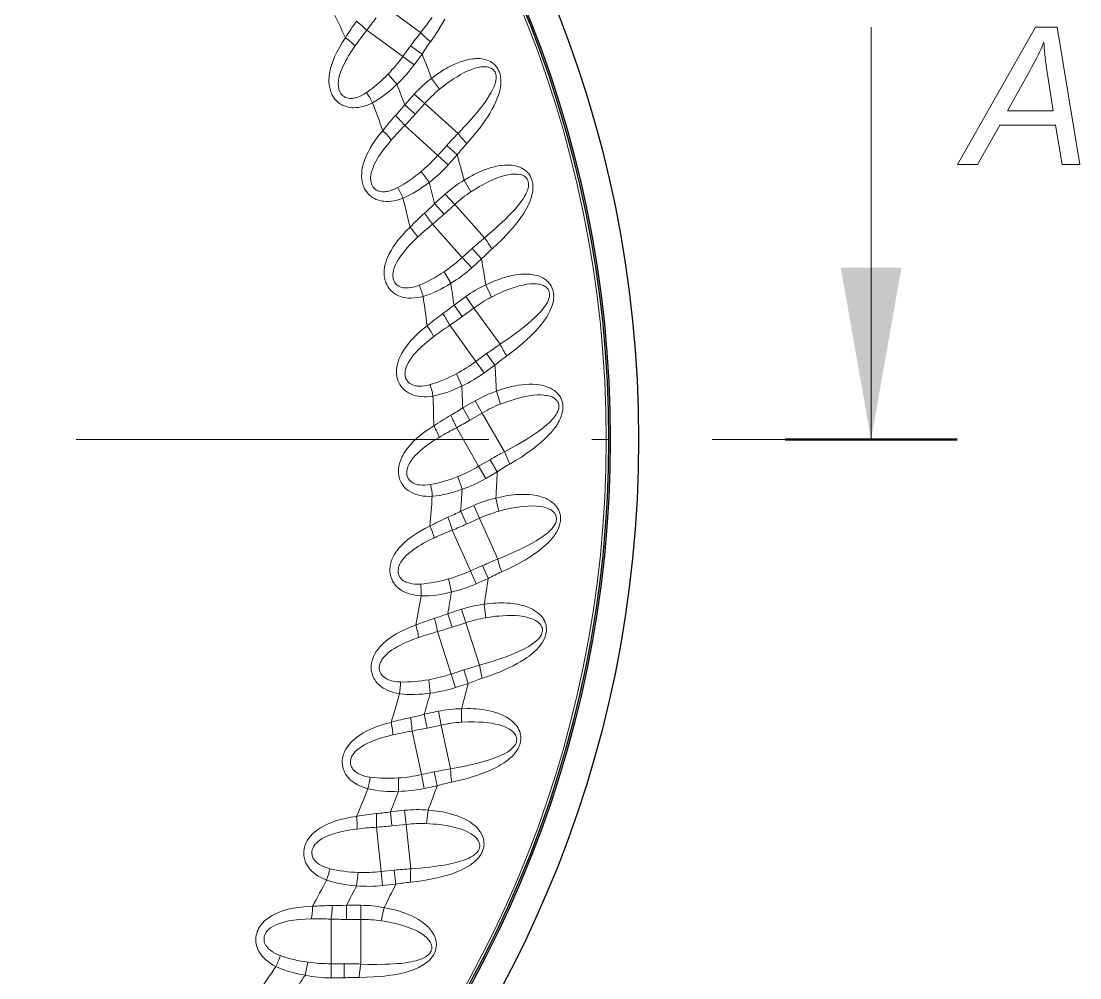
# Model space of a CAD drawing. Extents: x 0 to 297, y 0 to 535.
# Drawn here: x 174.02 to 204.81, y 485.38 to 513.21 of the extents above; entities that cross this region are included whole.
import ezdxf

# ---------------------------------------------------------------- set-up
doc = ezdxf.new("R2010")
doc.units = 0
doc.linetypes.add('DASHDOT', pattern=[18.5, 12, -3, 0.5, -3])

msp = doc.modelspace()

# ---------------------------------------------------------------- linework, layer by layer
at = {"color": 7, "lineweight": 13, "ltscale": 0.032488}
msp.add_line((185.636, 512.876), (184.585, 513.64), dxfattribs=at)
at = {"color": 7, "lineweight": 13, "ltscale": 0.3}
msp.add_line((198.737, 501.034), (198.737, 513.034), dxfattribs=at)
at = {"color": 7, "lineweight": 13, "ltscale": 0.032425}
for p, q in [((185.119, 512.181), (184.07, 512.944)), ((186.137, 509.304), (185.173, 510.172)), ((186.848, 506.336), (185.98, 507.3)), ((187.245, 503.31), (186.483, 504.36)), ((187.324, 500.259), (186.675, 501.383)), ((187.083, 497.217), (186.556, 498.402)), ((186.526, 494.216), (186.125, 495.45)), ((185.658, 491.29), (185.388, 492.559)), ((183.032, 485.79), (183.032, 487.087))]:
    msp.add_line(p, q, dxfattribs=at)
at = {"color": 7, "lineweight": 13, "ltscale": 0.009608}
for p, q in [((185.345, 512.492), (185.119, 512.181)), ((186.699, 509.315), (186.441, 509.03)), ((187.134, 506.593), (186.848, 506.336)), ((187.797, 503.204), (187.486, 502.979)), ((187.657, 500.451), (187.324, 500.259)), ((187.862, 500.096), (187.529, 499.904)), ((186.119, 490.969), (185.743, 490.889)), ((184.914, 488.104), (184.532, 488.064))]:
    msp.add_line(p, q, dxfattribs=at)
at = {"color": 7, "lineweight": 13, "ltscale": 0.01025}
for p, q in [((185.677, 512.251), (185.345, 512.492)), ((185.451, 511.94), (185.119, 512.181)), ((186.354, 508.179), (186.629, 507.874)), ((187.408, 506.289), (187.134, 506.593)), ((186.947, 505.194), (187.188, 504.863)), ((187.183, 499.122), (187.35, 498.747)), ((186.801, 498.952), (186.968, 498.577)), ((187.601, 496.999), (187.434, 497.373)), ((186.653, 493.826), (186.526, 494.216)), ((187.018, 493.945), (186.891, 494.335)), ((185.743, 490.889), (185.658, 491.29)), ((185.172, 490.252), (185.215, 489.844)), ((184.914, 488.104), (184.871, 488.511))]:
    msp.add_line(p, q, dxfattribs=at)
at = {"color": 7, "lineweight": 13, "ltscale": 0.009607}
for p, q in [((185.677, 512.251), (185.451, 511.94)), ((186.394, 509.59), (186.137, 509.304)), ((187.408, 506.289), (187.122, 506.032)), ((187.556, 503.536), (187.245, 503.31)), ((187.434, 497.373), (187.083, 497.217)), ((187.601, 496.999), (187.25, 496.842)), ((186.891, 494.335), (186.526, 494.216)), ((187.018, 493.945), (186.653, 493.826)), ((186.034, 491.37), (185.658, 491.29)), ((184.871, 488.511), (184.489, 488.471)), ((183.416, 485.79), (183.032, 485.79)), ((183.416, 485.38), (183.032, 485.38))]:
    msp.add_line(p, q, dxfattribs=at)
at = {"color": 7, "lineweight": 13, "ltscale": 0.009748}
for p, q in [((184.949, 511.374), (184.688, 511.663)), ((186.514, 505.582), (186.318, 505.919)), ((186.834, 502.595), (186.675, 502.951)), ((186.532, 496.603), (186.45, 496.984)), ((185.914, 493.663), (185.872, 494.051)), ((183.775, 488.057), (183.815, 488.445)), ((182.278, 485.453), (182.359, 485.834))]:
    msp.add_line(p, q, dxfattribs=at)
at = {"color": 7, "lineweight": 13, "ltscale": 0.009813}
for p, q in [((185.955, 511.542), (186.186, 511.225)), ((186.902, 508.581), (187.098, 508.241)), ((187.828, 499.336), (187.909, 498.952))]:
    msp.add_line(p, q, dxfattribs=at)
at = {"color": 7, "lineweight": 13, "ltscale": 0.010461}
for p, q in [((185.173, 510.774), (185.453, 511.085)), ((185.478, 510.5), (185.758, 510.811)), ((186.849, 504.617), (187.188, 504.863)), ((186.862, 501.955), (187.224, 502.164)), ((187.067, 501.6), (187.429, 501.809)), ((186.968, 498.577), (187.35, 498.747)), ((186.426, 495.971), (186.824, 496.1)), ((186.553, 495.581), (186.951, 495.71)), ((184.799, 489.801), (185.215, 489.844)), ((183.479, 487.489), (183.898, 487.489)), ((183.479, 487.079), (183.898, 487.079))]:
    msp.add_line(p, q, dxfattribs=at)
at = {"color": 7, "lineweight": 13, "ltscale": 0.010249}
for p, q in [((185.453, 511.085), (185.758, 510.811)), ((185.173, 510.774), (185.478, 510.5)), ((186.699, 509.315), (186.394, 509.59)), ((186.441, 509.03), (186.137, 509.304)), ((186.043, 507.899), (186.318, 507.594)), ((187.122, 506.032), (186.848, 506.336)), ((186.608, 504.948), (186.849, 504.617)), ((187.797, 503.204), (187.556, 503.536)), ((187.486, 502.979), (187.245, 503.31)), ((186.862, 501.955), (187.067, 501.6)), ((187.224, 502.164), (187.429, 501.809)), ((187.862, 500.096), (187.657, 500.451)), ((187.529, 499.904), (187.324, 500.259)), ((187.25, 496.842), (187.083, 497.217)), ((186.824, 496.1), (186.951, 495.71)), ((186.426, 495.971), (186.553, 495.581)), ((185.742, 493.046), (185.828, 492.645)), ((186.152, 493.133), (186.237, 492.732)), ((186.119, 490.969), (186.034, 491.37)), ((184.756, 490.208), (184.799, 489.801)), ((184.532, 488.064), (184.489, 488.471)), ((183.479, 487.489), (183.479, 487.079)), ((183.898, 487.489), (183.898, 487.079)), ((183.032, 485.38), (183.032, 485.79)), ((183.416, 485.38), (183.416, 485.79))]:
    msp.add_line(p, q, dxfattribs=at)
at = {"color": 7, "lineweight": 13, "ltscale": 0.032487}
for p, q in [((186.724, 509.941), (185.758, 510.811)), ((187.498, 506.908), (186.629, 507.874)), ((188.079, 500.684), (187.429, 501.809)), ((187.353, 494.475), (186.951, 495.71)), ((186.507, 491.461), (186.237, 492.732)), ((185.351, 488.552), (185.215, 489.844)), ((183.898, 485.78), (183.898, 487.079))]:
    msp.add_line(p, q, dxfattribs=at)
at = {"color": 7, "lineweight": 13, "ltscale": 0.009747}
for p, q in [((185.883, 508.519), (185.653, 508.834)), ((186.84, 499.591), (186.719, 499.961)), ((184.991, 490.804), (184.99, 491.194))]:
    msp.add_line(p, q, dxfattribs=at)
at = {"color": 7, "lineweight": 13, "ltscale": 0.010462}
for p, q in [((186.043, 507.899), (186.354, 508.179)), ((186.318, 507.594), (186.629, 507.874)), ((186.608, 504.948), (186.947, 505.194)), ((186.801, 498.952), (187.183, 499.122)), ((185.742, 493.046), (186.152, 493.133)), ((185.828, 492.645), (186.237, 492.732)), ((184.756, 490.208), (185.172, 490.252))]:
    msp.add_line(p, q, dxfattribs=at)
at = {"color": 7, "lineweight": 13, "ltscale": 0.009814}
for p, q in [((187.533, 505.537), (187.693, 505.179)), ((187.843, 502.444), (187.964, 502.071)), ((187.488, 496.245), (187.529, 495.855)), ((186.827, 493.208), (186.827, 492.815)), ((185.852, 490.256), (185.811, 489.866)), ((184.574, 487.422), (184.492, 487.038))]:
    msp.add_line(p, q, dxfattribs=at)
at = {"color": 7, "lineweight": 13, "ltscale": 0.032486}
for p, q in [((187.952, 503.811), (187.188, 504.863)), ((187.878, 497.56), (187.35, 498.747))]:
    msp.add_line(p, q, dxfattribs=at)
at = {"color": 7, "linetype": 'DASHDOT', "lineweight": 13}
msp.add_line((120.117, 501.034), (196.237, 501.034), dxfattribs=at)
at = {"color": 7, "lineweight": 50, "ltscale": 0.125}
msp.add_line((201.237, 501.034), (196.237, 501.034), dxfattribs=at)
at = {"color": 7, "lineweight": 13, "ltscale": 0.032426}
msp.add_line((184.489, 488.471), (184.353, 489.761), dxfattribs=at)
at = {"color": 7, "lineweight": 13, "ltscale": 0.002076}
msp.add_line((182.987, 487.48), (183.071, 487.48), dxfattribs=at)
at = {"color": 7, "lineweight": 13, "ltscale": 0.002061}
msp.add_line((182.949, 487.09), (183.032, 487.087), dxfattribs=at)
at = {"color": 7, "lineweight": 13}
for points in [[(185.636, 512.876), (185.804, 513.092), (185.888, 513.205), (185.969, 513.317)], [(185.921, 512.61), (186.035, 512.77), (186.144, 512.933), (186.247, 513.098), (186.344, 513.266)], [(184.241, 510.835), (184.162, 510.797), (184.079, 510.763), (183.994, 510.734), (183.911, 510.713), (183.833, 510.699), (183.761, 510.691), (183.696, 510.689), (183.651, 510.69), (183.609, 510.694), (183.536, 510.705), (183.471, 510.721), (183.415, 510.741), (183.376, 510.758), (183.34, 510.775), (183.307, 510.795), (183.277, 510.815), (183.221, 510.858), (183.173, 510.905), (183.136, 510.948), (183.103, 510.993), (183.075, 511.04), (183.056, 511.075), (183.04, 511.111), (183.025, 511.149), (183.012, 511.188), (182.991, 511.266), (182.978, 511.347), (182.971, 511.431), (182.97, 511.517), (182.973, 511.568), (182.978, 511.62), (182.993, 511.726), (183.017, 511.836), (183.05, 511.949), (183.091, 512.065), (183.141, 512.184), (183.199, 512.307), (183.272, 512.443), (183.355, 512.582), (183.449, 512.725)], [(184.06, 511.127), (183.989, 511.082), (183.914, 511.042), (183.839, 511.009), (183.771, 510.986), (183.734, 510.977), (183.701, 510.97), (183.664, 510.964), (183.63, 510.962), (183.577, 510.962), (183.531, 510.968), (183.492, 510.977), (183.457, 510.989), (183.434, 511), (183.413, 511.011), (183.375, 511.038), (183.356, 511.055), (183.339, 511.073), (183.31, 511.111), (183.287, 511.152), (183.269, 511.196), (183.26, 511.225), (183.253, 511.256), (183.247, 511.289), (183.244, 511.324), (183.242, 511.394), (183.248, 511.469), (183.261, 511.549), (183.281, 511.632), (183.309, 511.72), (183.344, 511.813), (183.387, 511.911), (183.42, 511.978), (183.456, 512.048), (183.496, 512.121), (183.54, 512.196), (183.627, 512.335), (183.726, 512.482)], [(186.979, 509.646), (187.109, 509.794), (187.235, 509.945), (187.354, 510.098), (187.468, 510.254), (187.523, 510.334), (187.577, 510.415), (187.645, 510.524), (187.71, 510.636), (187.771, 510.751), (187.805, 510.819), (187.836, 510.889), (187.874, 510.983), (187.908, 511.079), (187.936, 511.179), (187.948, 511.23), (187.957, 511.283), (187.967, 511.354), (187.972, 511.426), (187.971, 511.5), (187.964, 511.576), (187.958, 511.615), (187.949, 511.654), (187.939, 511.69), (187.927, 511.726), (187.905, 511.776), (187.879, 511.824), (187.849, 511.869), (187.816, 511.91), (187.791, 511.936), (187.766, 511.959), (187.739, 511.981), (187.711, 512.001), (187.665, 512.03), (187.617, 512.053), (187.567, 512.073), (187.53, 512.085), (187.492, 512.095), (187.426, 512.108), (187.359, 512.116), (187.292, 512.118), (187.244, 512.118), (187.196, 512.115), (187.143, 512.11), (187.091, 512.103), (186.99, 512.083), (186.891, 512.057), (186.793, 512.025), (186.696, 511.989), (186.601, 511.947), (186.507, 511.901), (186.441, 511.867), (186.375, 511.83), (186.305, 511.788), (186.235, 511.744), (186.163, 511.696), (186.093, 511.646), (185.955, 511.542)], [(186.724, 509.941), (186.913, 510.138), (187.008, 510.241), (187.1, 510.345), (187.185, 510.442), (187.267, 510.54), (187.377, 510.676), (187.482, 510.814), (187.532, 510.884), (187.58, 510.955), (187.653, 511.069), (187.686, 511.127), (187.718, 511.186), (187.747, 511.245), (187.773, 511.305), (187.791, 511.351), (187.806, 511.397), (187.817, 511.437), (187.825, 511.477), (187.833, 511.535), (187.835, 511.593), (187.832, 511.622), (187.828, 511.65), (187.817, 511.691), (187.8, 511.729), (187.778, 511.764), (187.751, 511.794), (187.721, 511.818), (187.688, 511.838), (187.653, 511.854), (187.628, 511.862), (187.602, 511.869), (187.57, 511.875), (187.537, 511.879), (187.476, 511.881), (187.435, 511.879), (187.393, 511.875), (187.347, 511.868), (187.301, 511.858), (187.211, 511.835), (187.122, 511.805), (187.014, 511.761), (186.907, 511.711), (186.8, 511.654), (186.695, 511.592), (186.591, 511.526), (186.488, 511.456), (186.412, 511.401), (186.336, 511.344), (186.186, 511.225)], [(185.122, 508.057), (185.04, 508.027), (184.954, 508.002), (184.867, 507.983), (184.782, 507.97), (184.702, 507.964), (184.63, 507.964), (184.565, 507.969), (184.521, 507.975), (184.48, 507.983), (184.408, 508.001), (184.345, 508.024), (184.291, 508.05), (184.254, 508.07), (184.221, 508.092), (184.19, 508.114), (184.162, 508.138), (184.111, 508.186), (184.067, 508.238), (184.035, 508.285), (184.008, 508.333), (183.984, 508.382), (183.97, 508.419), (183.957, 508.457), (183.946, 508.496), (183.937, 508.536), (183.925, 508.616), (183.92, 508.698), (183.922, 508.782), (183.93, 508.868), (183.938, 508.919), (183.948, 508.97), (183.975, 509.074), (184.01, 509.18), (184.055, 509.289), (184.108, 509.4), (184.17, 509.514), (184.24, 509.63), (184.327, 509.757), (184.424, 509.887), (184.533, 510.019)], [(184.973, 508.366), (184.898, 508.329), (184.819, 508.297), (184.741, 508.272), (184.671, 508.256), (184.634, 508.251), (184.6, 508.247), (184.562, 508.246), (184.529, 508.247), (184.476, 508.253), (184.431, 508.263), (184.392, 508.276), (184.359, 508.292), (184.337, 508.305), (184.317, 508.319), (184.283, 508.349), (184.266, 508.368), (184.251, 508.387), (184.226, 508.428), (184.207, 508.472), (184.194, 508.517), (184.188, 508.548), (184.184, 508.579), (184.182, 508.613), (184.182, 508.647), (184.188, 508.717), (184.201, 508.791), (184.223, 508.869), (184.252, 508.95), (184.288, 509.035), (184.333, 509.123), (184.386, 509.216), (184.425, 509.28), (184.469, 509.345), (184.516, 509.414), (184.568, 509.484), (184.669, 509.613), (184.783, 509.749)], [(187.721, 506.589), (187.867, 506.722), (188.007, 506.859), (188.142, 506.999), (188.272, 507.142), (188.335, 507.216), (188.396, 507.29), (188.476, 507.392), (188.552, 507.497), (188.625, 507.605), (188.665, 507.669), (188.703, 507.734), (188.751, 507.824), (188.795, 507.917), (188.833, 508.012), (188.85, 508.063), (188.865, 508.114), (188.882, 508.184), (188.895, 508.255), (188.902, 508.328), (188.903, 508.405), (188.901, 508.444), (188.896, 508.484), (188.89, 508.521), (188.881, 508.558), (188.865, 508.61), (188.844, 508.66), (188.819, 508.708), (188.79, 508.753), (188.769, 508.78), (188.746, 508.807), (188.721, 508.831), (188.696, 508.854), (188.653, 508.887), (188.607, 508.916), (188.56, 508.94), (188.524, 508.956), (188.487, 508.97), (188.423, 508.99), (188.358, 509.004), (188.291, 509.014), (188.243, 509.019), (188.195, 509.021), (188.142, 509.021), (188.089, 509.02), (187.988, 509.011), (187.886, 508.995), (187.785, 508.974), (187.685, 508.948), (187.586, 508.916), (187.488, 508.881), (187.418, 508.853), (187.349, 508.823), (187.275, 508.789), (187.201, 508.752), (187.124, 508.712), (187.049, 508.67), (186.902, 508.581)], [(187.498, 506.908), (187.707, 507.085), (187.812, 507.177), (187.915, 507.27), (188.009, 507.358), (188.101, 507.447), (188.225, 507.571), (188.344, 507.698), (188.401, 507.762), (188.456, 507.827), (188.54, 507.933), (188.58, 507.988), (188.617, 508.042), (188.652, 508.098), (188.684, 508.155), (188.707, 508.199), (188.727, 508.243), (188.742, 508.282), (188.755, 508.321), (188.769, 508.378), (188.776, 508.436), (188.777, 508.464), (188.775, 508.492), (188.768, 508.534), (188.756, 508.574), (188.737, 508.611), (188.714, 508.644), (188.687, 508.671), (188.656, 508.694), (188.622, 508.714), (188.598, 508.725), (188.573, 508.734), (188.542, 508.743), (188.51, 508.75), (188.45, 508.759), (188.408, 508.761), (188.366, 508.761), (188.32, 508.759), (188.273, 508.755), (188.181, 508.741), (188.089, 508.72), (187.977, 508.688), (187.865, 508.649), (187.754, 508.604), (187.642, 508.554), (187.532, 508.499), (187.422, 508.439), (187.34, 508.393), (187.259, 508.344), (187.098, 508.241)], [(185.709, 505.202), (185.624, 505.181), (185.536, 505.165), (185.447, 505.155), (185.361, 505.151), (185.281, 505.153), (185.21, 505.161), (185.145, 505.173), (185.102, 505.183), (185.062, 505.195), (184.992, 505.221), (184.933, 505.251), (184.881, 505.282), (184.847, 505.306), (184.816, 505.331), (184.788, 505.356), (184.762, 505.383), (184.716, 505.436), (184.679, 505.493), (184.651, 505.543), (184.629, 505.593), (184.611, 505.645), (184.6, 505.683), (184.592, 505.721), (184.585, 505.762), (184.58, 505.802), (184.576, 505.883), (184.58, 505.965), (184.59, 506.049), (184.608, 506.134), (184.621, 506.183), (184.637, 506.233), (184.674, 506.333), (184.72, 506.435), (184.776, 506.539), (184.84, 506.644), (184.914, 506.75), (184.996, 506.858), (185.095, 506.976), (185.206, 507.095), (185.328, 507.215)], [(185.593, 505.525), (185.514, 505.496), (185.432, 505.472), (185.352, 505.456), (185.281, 505.447), (185.243, 505.446), (185.209, 505.446), (185.171, 505.448), (185.138, 505.453), (185.086, 505.464), (185.042, 505.479), (185.006, 505.496), (184.974, 505.515), (184.954, 505.531), (184.936, 505.547), (184.904, 505.58), (184.89, 505.601), (184.877, 505.622), (184.856, 505.665), (184.842, 505.71), (184.834, 505.757), (184.831, 505.788), (184.83, 505.819), (184.832, 505.853), (184.835, 505.887), (184.848, 505.956), (184.87, 506.029), (184.899, 506.104), (184.936, 506.181), (184.981, 506.261), (185.035, 506.345), (185.097, 506.432), (185.143, 506.491), (185.193, 506.552), (185.248, 506.615), (185.307, 506.679), (185.421, 506.797), (185.548, 506.92)], [(188.14, 503.47), (188.298, 503.587), (188.452, 503.709), (188.601, 503.834), (188.745, 503.963), (188.816, 504.029), (188.885, 504.097), (188.974, 504.19), (189.061, 504.286), (189.145, 504.386), (189.192, 504.446), (189.237, 504.507), (189.294, 504.591), (189.347, 504.679), (189.395, 504.77), (189.417, 504.818), (189.437, 504.867), (189.462, 504.935), (189.481, 505.005), (189.496, 505.076), (189.505, 505.152), (189.507, 505.192), (189.507, 505.232), (189.504, 505.27), (189.499, 505.307), (189.489, 505.361), (189.474, 505.413), (189.454, 505.463), (189.429, 505.51), (189.411, 505.54), (189.391, 505.569), (189.369, 505.596), (189.346, 505.621), (189.307, 505.658), (189.265, 505.692), (189.22, 505.721), (189.186, 505.741), (189.151, 505.759), (189.089, 505.785), (189.025, 505.806), (188.96, 505.823), (188.913, 505.832), (188.866, 505.84), (188.813, 505.846), (188.76, 505.849), (188.658, 505.851), (188.555, 505.846), (188.453, 505.836), (188.35, 505.82), (188.248, 505.799), (188.147, 505.774), (188.075, 505.753), (188.004, 505.731), (187.926, 505.705), (187.848, 505.676), (187.768, 505.644), (187.689, 505.61), (187.533, 505.537)], [(187.952, 503.811), (188.178, 503.965), (188.292, 504.046), (188.404, 504.128), (188.507, 504.205), (188.608, 504.284), (188.744, 504.395), (188.875, 504.508), (188.938, 504.566), (189, 504.625), (189.095, 504.722), (189.14, 504.771), (189.183, 504.822), (189.224, 504.874), (189.262, 504.927), (189.288, 504.968), (189.313, 505.011), (189.332, 505.047), (189.349, 505.084), (189.369, 505.14), (189.382, 505.197), (189.386, 505.225), (189.387, 505.253), (189.385, 505.296), (189.376, 505.337), (189.362, 505.375), (189.342, 505.41), (189.318, 505.44), (189.29, 505.466), (189.258, 505.489), (189.235, 505.503), (189.211, 505.515), (189.181, 505.527), (189.15, 505.538), (189.091, 505.552), (189.051, 505.559), (189.009, 505.563), (188.962, 505.566), (188.915, 505.567), (188.823, 505.562), (188.729, 505.552), (188.614, 505.531), (188.499, 505.504), (188.383, 505.471), (188.267, 505.432), (188.151, 505.389), (188.036, 505.342), (187.95, 505.304), (187.864, 505.264), (187.693, 505.179)], [(185.993, 502.301), (185.907, 502.289), (185.818, 502.282), (185.728, 502.282), (185.642, 502.287), (185.564, 502.298), (185.493, 502.313), (185.43, 502.331), (185.388, 502.346), (185.35, 502.362), (185.283, 502.396), (185.227, 502.431), (185.179, 502.467), (185.147, 502.495), (185.119, 502.523), (185.094, 502.551), (185.071, 502.58), (185.031, 502.638), (184.999, 502.698), (184.978, 502.751), (184.961, 502.803), (184.948, 502.856), (184.941, 502.895), (184.937, 502.935), (184.934, 502.975), (184.934, 503.016), (184.939, 503.097), (184.951, 503.178), (184.97, 503.26), (184.996, 503.343), (185.014, 503.39), (185.035, 503.438), (185.083, 503.534), (185.14, 503.631), (185.205, 503.728), (185.28, 503.826), (185.365, 503.924), (185.458, 504.023), (185.569, 504.129), (185.691, 504.236), (185.825, 504.343)], [(185.912, 502.635), (185.83, 502.614), (185.747, 502.599), (185.666, 502.591), (185.593, 502.59), (185.556, 502.592), (185.522, 502.596), (185.485, 502.603), (185.452, 502.61), (185.402, 502.627), (185.36, 502.647), (185.325, 502.668), (185.296, 502.69), (185.277, 502.707), (185.261, 502.725), (185.233, 502.762), (185.221, 502.784), (185.21, 502.806), (185.194, 502.851), (185.185, 502.897), (185.181, 502.944), (185.182, 502.976), (185.184, 503.007), (185.189, 503.04), (185.196, 503.074), (185.217, 503.141), (185.245, 503.211), (185.283, 503.283), (185.328, 503.356), (185.381, 503.431), (185.443, 503.508), (185.514, 503.588), (185.566, 503.642), (185.622, 503.697), (185.683, 503.754), (185.748, 503.812), (185.874, 503.918), (186.013, 504.026)], [(188.23, 500.325), (188.4, 500.425), (188.566, 500.529), (188.727, 500.638), (188.884, 500.752), (188.961, 500.81), (189.037, 500.871), (189.136, 500.954), (189.232, 501.04), (189.326, 501.131), (189.378, 501.185), (189.429, 501.241), (189.495, 501.319), (189.557, 501.401), (189.614, 501.486), (189.641, 501.532), (189.667, 501.579), (189.698, 501.643), (189.725, 501.711), (189.747, 501.781), (189.764, 501.855), (189.77, 501.894), (189.774, 501.934), (189.775, 501.972), (189.775, 502.01), (189.77, 502.064), (189.76, 502.118), (189.745, 502.169), (189.726, 502.219), (189.711, 502.251), (189.694, 502.281), (189.675, 502.31), (189.654, 502.338), (189.619, 502.379), (189.581, 502.417), (189.54, 502.451), (189.508, 502.474), (189.475, 502.495), (189.416, 502.528), (189.355, 502.555), (189.292, 502.579), (189.246, 502.593), (189.2, 502.605), (189.148, 502.617), (189.096, 502.626), (188.995, 502.639), (188.892, 502.645), (188.789, 502.645), (188.685, 502.64), (188.582, 502.63), (188.478, 502.615), (188.405, 502.602), (188.331, 502.588), (188.251, 502.569), (188.171, 502.549), (188.088, 502.526), (188.006, 502.5), (187.843, 502.444)], [(188.079, 500.684), (188.32, 500.813), (188.442, 500.882), (188.562, 500.951), (188.672, 501.018), (188.781, 501.085), (188.927, 501.181), (189.07, 501.28), (189.139, 501.331), (189.207, 501.383), (189.311, 501.47), (189.361, 501.515), (189.409, 501.56), (189.455, 501.608), (189.498, 501.656), (189.529, 501.695), (189.558, 501.734), (189.581, 501.769), (189.601, 501.804), (189.627, 501.857), (189.646, 501.912), (189.653, 501.94), (189.657, 501.967), (189.659, 502.01), (189.655, 502.052), (189.645, 502.092), (189.628, 502.129), (189.608, 502.161), (189.583, 502.19), (189.554, 502.216), (189.532, 502.232), (189.51, 502.246), (189.481, 502.262), (189.451, 502.275), (189.394, 502.296), (189.354, 502.307), (189.313, 502.316), (189.267, 502.323), (189.22, 502.329), (189.128, 502.334), (189.034, 502.333), (188.918, 502.325), (188.8, 502.31), (188.681, 502.289), (188.562, 502.263), (188.442, 502.232), (188.323, 502.197), (188.233, 502.168), (188.143, 502.138), (187.964, 502.071)], [(185.974, 499.387), (185.887, 499.384), (185.797, 499.386), (185.708, 499.395), (185.623, 499.409), (185.546, 499.428), (185.477, 499.451), (185.416, 499.475), (185.376, 499.495), (185.339, 499.515), (185.277, 499.555), (185.225, 499.596), (185.181, 499.637), (185.152, 499.668), (185.127, 499.698), (185.105, 499.729), (185.085, 499.76), (185.052, 499.822), (185.026, 499.885), (185.01, 499.94), (184.999, 499.994), (184.992, 500.048), (184.989, 500.088), (184.989, 500.127), (184.991, 500.168), (184.994, 500.209), (185.008, 500.288), (185.028, 500.368), (185.056, 500.447), (185.091, 500.527), (185.114, 500.572), (185.139, 500.618), (185.197, 500.708), (185.263, 500.799), (185.339, 500.888), (185.424, 500.978), (185.518, 501.067), (185.621, 501.155), (185.742, 501.249), (185.875, 501.343), (186.019, 501.435)], [(185.927, 499.727), (185.844, 499.715), (185.759, 499.709), (185.678, 499.709), (185.606, 499.716), (185.569, 499.722), (185.535, 499.729), (185.499, 499.739), (185.468, 499.751), (185.419, 499.773), (185.38, 499.796), (185.347, 499.821), (185.321, 499.846), (185.304, 499.865), (185.289, 499.885), (185.266, 499.924), (185.255, 499.947), (185.247, 499.97), (185.236, 500.017), (185.231, 500.064), (185.233, 500.111), (185.237, 500.142), (185.243, 500.173), (185.251, 500.206), (185.262, 500.239), (185.289, 500.303), (185.325, 500.37), (185.369, 500.437), (185.422, 500.505), (185.482, 500.574), (185.552, 500.645), (185.631, 500.717), (185.689, 500.765), (185.75, 500.814), (185.817, 500.864), (185.887, 500.915), (186.023, 501.007), (186.174, 501.1)], [(187.992, 497.187), (188.171, 497.269), (188.347, 497.356), (188.518, 497.447), (188.686, 497.543), (188.769, 497.594), (188.85, 497.646), (188.958, 497.718), (189.063, 497.794), (189.165, 497.874), (189.223, 497.923), (189.28, 497.973), (189.353, 498.044), (189.423, 498.118), (189.489, 498.198), (189.521, 498.24), (189.551, 498.284), (189.589, 498.345), (189.623, 498.409), (189.652, 498.477), (189.677, 498.549), (189.687, 498.587), (189.695, 498.626), (189.7, 498.664), (189.703, 498.701), (189.704, 498.756), (189.7, 498.81), (189.691, 498.863), (189.677, 498.915), (189.665, 498.948), (189.651, 498.98), (189.636, 499.011), (189.618, 499.041), (189.588, 499.085), (189.554, 499.126), (189.516, 499.165), (189.487, 499.191), (189.456, 499.216), (189.401, 499.254), (189.343, 499.288), (189.283, 499.318), (189.239, 499.337), (189.194, 499.354), (189.144, 499.371), (189.093, 499.386), (188.993, 499.409), (188.892, 499.425), (188.789, 499.436), (188.686, 499.442), (188.582, 499.443), (188.478, 499.439), (188.403, 499.434), (188.328, 499.427), (188.247, 499.417), (188.165, 499.405), (188.08, 499.391), (187.996, 499.374), (187.828, 499.336)], [(187.878, 497.56), (188.132, 497.663), (188.26, 497.719), (188.387, 497.776), (188.503, 497.83), (188.619, 497.886), (188.774, 497.966), (188.926, 498.05), (189.001, 498.093), (189.073, 498.138), (189.186, 498.213), (189.24, 498.252), (189.293, 498.293), (189.344, 498.335), (189.392, 498.379), (189.426, 498.414), (189.459, 498.45), (189.485, 498.482), (189.51, 498.515), (189.541, 498.565), (189.565, 498.618), (189.575, 498.645), (189.582, 498.672), (189.589, 498.714), (189.589, 498.756), (189.583, 498.796), (189.571, 498.835), (189.553, 498.869), (189.531, 498.901), (189.505, 498.93), (189.486, 498.948), (189.465, 498.964), (189.438, 498.983), (189.41, 499), (189.355, 499.026), (189.317, 499.041), (189.277, 499.054), (189.232, 499.067), (189.185, 499.077), (189.094, 499.092), (189, 499.101), (188.884, 499.105), (188.765, 499.102), (188.645, 499.094), (188.524, 499.08), (188.402, 499.062), (188.279, 499.04), (188.187, 499.02), (188.094, 498.999), (187.909, 498.952)], [(185.649, 496.49), (185.562, 496.496), (185.473, 496.508), (185.386, 496.526), (185.303, 496.549), (185.228, 496.576), (185.162, 496.606), (185.104, 496.636), (185.066, 496.66), (185.032, 496.684), (184.974, 496.73), (184.926, 496.776), (184.887, 496.822), (184.862, 496.855), (184.84, 496.889), (184.821, 496.922), (184.804, 496.955), (184.778, 497.02), (184.759, 497.085), (184.749, 497.141), (184.743, 497.196), (184.742, 497.25), (184.744, 497.29), (184.747, 497.329), (184.753, 497.37), (184.761, 497.41), (184.783, 497.488), (184.811, 497.565), (184.847, 497.641), (184.89, 497.716), (184.918, 497.759), (184.948, 497.802), (185.015, 497.886), (185.09, 497.969), (185.175, 498.05), (185.269, 498.13), (185.371, 498.209), (185.483, 498.286), (185.614, 498.367), (185.756, 498.446), (185.909, 498.522)], [(185.639, 496.833), (185.555, 496.83), (185.469, 496.833), (185.389, 496.842), (185.318, 496.856), (185.282, 496.866), (185.249, 496.877), (185.214, 496.891), (185.184, 496.905), (185.138, 496.932), (185.101, 496.96), (185.072, 496.988), (185.048, 497.015), (185.033, 497.036), (185.02, 497.057), (185.001, 497.099), (184.993, 497.123), (184.987, 497.147), (184.981, 497.194), (184.982, 497.241), (184.988, 497.288), (184.995, 497.319), (185.004, 497.349), (185.016, 497.38), (185.03, 497.412), (185.064, 497.474), (185.107, 497.536), (185.158, 497.598), (185.217, 497.66), (185.285, 497.723), (185.362, 497.785), (185.448, 497.849), (185.51, 497.891), (185.576, 497.933), (185.647, 497.976), (185.723, 498.019), (185.868, 498.096), (186.027, 498.174)], [(187.426, 494.092), (187.613, 494.154), (187.797, 494.222), (187.977, 494.295), (188.154, 494.374), (188.242, 494.415), (188.328, 494.458), (188.442, 494.519), (188.555, 494.583), (188.665, 494.652), (188.728, 494.695), (188.789, 494.739), (188.87, 494.802), (188.947, 494.868), (189.021, 494.94), (189.057, 494.979), (189.092, 495.02), (189.136, 495.077), (189.176, 495.137), (189.212, 495.2), (189.244, 495.27), (189.258, 495.307), (189.27, 495.345), (189.28, 495.382), (189.287, 495.419), (189.293, 495.473), (189.295, 495.527), (189.291, 495.581), (189.283, 495.634), (189.275, 495.668), (189.264, 495.701), (189.252, 495.734), (189.238, 495.765), (189.212, 495.813), (189.182, 495.857), (189.149, 495.899), (189.123, 495.928), (189.095, 495.956), (189.044, 496), (188.99, 496.04), (188.933, 496.076), (188.891, 496.099), (188.848, 496.121), (188.8, 496.143), (188.751, 496.163), (188.655, 496.196), (188.556, 496.223), (188.455, 496.245), (188.352, 496.262), (188.249, 496.273), (188.145, 496.281), (188.07, 496.284), (187.995, 496.284), (187.913, 496.283), (187.831, 496.28), (187.745, 496.274), (187.659, 496.267), (187.488, 496.245)], [(187.353, 494.475), (187.615, 494.551), (187.749, 494.592), (187.881, 494.636), (188.002, 494.678), (188.123, 494.721), (188.286, 494.784), (188.446, 494.852), (188.524, 494.887), (188.601, 494.924), (188.721, 494.987), (188.779, 495.021), (188.836, 495.055), (188.891, 495.092), (188.943, 495.131), (188.981, 495.162), (189.018, 495.194), (189.047, 495.223), (189.075, 495.254), (189.111, 495.3), (189.141, 495.35), (189.153, 495.376), (189.163, 495.402), (189.174, 495.443), (189.179, 495.485), (189.177, 495.526), (189.169, 495.566), (189.155, 495.602), (189.137, 495.635), (189.114, 495.667), (189.096, 495.687), (189.077, 495.705), (189.052, 495.726), (189.026, 495.746), (188.974, 495.778), (188.938, 495.797), (188.899, 495.814), (188.856, 495.831), (188.811, 495.846), (188.722, 495.871), (188.63, 495.889), (188.514, 495.906), (188.396, 495.915), (188.275, 495.92), (188.153, 495.919), (188.03, 495.914), (187.906, 495.904), (187.812, 495.895), (187.718, 495.883), (187.529, 495.855)], [(185.024, 493.643), (184.938, 493.659), (184.851, 493.68), (184.765, 493.707), (184.685, 493.738), (184.614, 493.773), (184.551, 493.809), (184.497, 493.846), (184.462, 493.873), (184.43, 493.9), (184.377, 493.953), (184.335, 494.004), (184.3, 494.053), (184.279, 494.089), (184.26, 494.124), (184.245, 494.159), (184.232, 494.194), (184.213, 494.261), (184.201, 494.328), (184.196, 494.385), (184.196, 494.44), (184.201, 494.494), (184.207, 494.534), (184.214, 494.572), (184.225, 494.612), (184.237, 494.651), (184.266, 494.726), (184.303, 494.8), (184.346, 494.872), (184.397, 494.942), (184.429, 494.982), (184.463, 495.021), (184.539, 495.098), (184.622, 495.172), (184.715, 495.244), (184.817, 495.314), (184.927, 495.382), (185.046, 495.447), (185.185, 495.513), (185.334, 495.577), (185.494, 495.637)], [(185.049, 493.986), (184.965, 493.992), (184.881, 494.003), (184.801, 494.02), (184.732, 494.042), (184.697, 494.056), (184.666, 494.07), (184.633, 494.087), (184.604, 494.105), (184.562, 494.136), (184.528, 494.168), (184.501, 494.199), (184.48, 494.229), (184.468, 494.251), (184.458, 494.273), (184.443, 494.316), (184.438, 494.341), (184.434, 494.366), (184.433, 494.413), (184.439, 494.46), (184.45, 494.506), (184.46, 494.536), (184.472, 494.565), (184.487, 494.595), (184.504, 494.625), (184.544, 494.683), (184.593, 494.74), (184.651, 494.797), (184.716, 494.852), (184.79, 494.907), (184.873, 494.962), (184.965, 495.016), (185.031, 495.051), (185.102, 495.086), (185.177, 495.122), (185.257, 495.157), (185.409, 495.218), (185.576, 495.278)], [(186.54, 491.072), (186.733, 491.115), (186.923, 491.163), (187.11, 491.217), (187.294, 491.277), (187.385, 491.309), (187.476, 491.343), (187.596, 491.391), (187.714, 491.443), (187.831, 491.5), (187.898, 491.536), (187.964, 491.574), (188.05, 491.627), (188.134, 491.686), (188.215, 491.75), (188.255, 491.784), (188.294, 491.821), (188.343, 491.873), (188.39, 491.929), (188.433, 491.988), (188.472, 492.054), (188.489, 492.09), (188.505, 492.126), (188.518, 492.162), (188.529, 492.198), (188.542, 492.251), (188.549, 492.305), (188.551, 492.359), (188.548, 492.412), (188.543, 492.447), (188.536, 492.481), (188.528, 492.515), (188.517, 492.547), (188.496, 492.597), (188.471, 492.645), (188.443, 492.69), (188.42, 492.722), (188.395, 492.752), (188.349, 492.801), (188.299, 492.846), (188.247, 492.888), (188.207, 492.916), (188.167, 492.942), (188.121, 492.969), (188.075, 492.994), (187.982, 493.037), (187.886, 493.074), (187.788, 493.106), (187.688, 493.134), (187.587, 493.156), (187.484, 493.174), (187.41, 493.185), (187.335, 493.194), (187.253, 493.201), (187.171, 493.206), (187.085, 493.21), (186.999, 493.211), (186.827, 493.208)], [(184.104, 490.878), (184.02, 490.902), (183.936, 490.932), (183.854, 490.968), (183.777, 491.008), (183.71, 491.049), (183.651, 491.092), (183.601, 491.134), (183.569, 491.165), (183.54, 491.195), (183.493, 491.253), (183.456, 491.308), (183.427, 491.361), (183.41, 491.399), (183.395, 491.436), (183.384, 491.472), (183.374, 491.508), (183.362, 491.577), (183.357, 491.645), (183.359, 491.701), (183.365, 491.756), (183.375, 491.81), (183.385, 491.848), (183.396, 491.886), (183.411, 491.924), (183.427, 491.962), (183.464, 492.034), (183.508, 492.103), (183.559, 492.17), (183.617, 492.235), (183.653, 492.271), (183.691, 492.306), (183.774, 492.375), (183.865, 492.44), (183.965, 492.502), (184.073, 492.561), (184.19, 492.616), (184.315, 492.669), (184.46, 492.721), (184.615, 492.768), (184.781, 492.811)], [(186.507, 491.461), (186.776, 491.509), (186.914, 491.537), (187.049, 491.566), (187.175, 491.595), (187.299, 491.626), (187.468, 491.672), (187.634, 491.722), (187.715, 491.749), (187.796, 491.778), (187.922, 491.828), (187.983, 491.855), (188.043, 491.883), (188.101, 491.914), (188.158, 491.947), (188.199, 491.974), (188.239, 492.003), (188.271, 492.028), (188.301, 492.056), (188.342, 492.098), (188.377, 492.145), (188.392, 492.169), (188.405, 492.194), (188.42, 492.234), (188.429, 492.275), (188.431, 492.316), (188.427, 492.356), (188.417, 492.393), (188.403, 492.429), (188.383, 492.462), (188.368, 492.484), (188.351, 492.505), (188.328, 492.528), (188.304, 492.55), (188.256, 492.588), (188.222, 492.61), (188.185, 492.631), (188.144, 492.653), (188.101, 492.673), (188.015, 492.706), (187.925, 492.735), (187.812, 492.763), (187.695, 492.785), (187.576, 492.802), (187.455, 492.813), (187.331, 492.821), (187.207, 492.825), (187.112, 492.825), (187.018, 492.824), (186.827, 492.815)], [(184.165, 491.216), (184.082, 491.23), (184, 491.25), (183.922, 491.276), (183.856, 491.304), (183.823, 491.322), (183.793, 491.339), (183.762, 491.36), (183.735, 491.38), (183.696, 491.416), (183.666, 491.451), (183.642, 491.484), (183.625, 491.516), (183.615, 491.54), (183.607, 491.563), (183.597, 491.608), (183.594, 491.633), (183.593, 491.657), (183.597, 491.705), (183.608, 491.751), (183.623, 491.796), (183.637, 491.824), (183.652, 491.852), (183.67, 491.88), (183.69, 491.908), (183.736, 491.961), (183.791, 492.013), (183.854, 492.064), (183.925, 492.112), (184.004, 492.159), (184.092, 492.204), (184.189, 492.248), (184.259, 492.277), (184.332, 492.304), (184.411, 492.332), (184.494, 492.358), (184.652, 492.403), (184.824, 492.446)], [(185.344, 488.162), (185.54, 488.185), (185.733, 488.213), (185.925, 488.247), (186.114, 488.287), (186.208, 488.309), (186.302, 488.333), (186.426, 488.369), (186.55, 488.409), (186.672, 488.453), (186.742, 488.481), (186.812, 488.512), (186.903, 488.556), (186.993, 488.606), (187.08, 488.661), (187.123, 488.691), (187.166, 488.724), (187.221, 488.77), (187.273, 488.821), (187.321, 488.875), (187.367, 488.937), (187.388, 488.97), (187.408, 489.005), (187.425, 489.039), (187.439, 489.073), (187.457, 489.125), (187.47, 489.178), (187.478, 489.231), (187.48, 489.285), (187.479, 489.32), (187.476, 489.355), (187.471, 489.389), (187.463, 489.422), (187.448, 489.474), (187.428, 489.524), (187.405, 489.572), (187.385, 489.606), (187.363, 489.639), (187.323, 489.692), (187.278, 489.743), (187.23, 489.79), (187.194, 489.821), (187.157, 489.852), (187.114, 489.883), (187.07, 489.913), (186.983, 489.965), (186.892, 490.013), (186.797, 490.055), (186.701, 490.092), (186.602, 490.125), (186.502, 490.154), (186.429, 490.172), (186.356, 490.189), (186.275, 490.205), (186.194, 490.218), (186.109, 490.231), (186.023, 490.241), (185.852, 490.256)], [(182.9, 488.223), (182.82, 488.256), (182.739, 488.295), (182.661, 488.339), (182.589, 488.387), (182.526, 488.435), (182.472, 488.484), (182.427, 488.531), (182.398, 488.565), (182.373, 488.598), (182.332, 488.66), (182.301, 488.719), (182.278, 488.774), (182.264, 488.814), (182.254, 488.852), (182.246, 488.89), (182.24, 488.926), (182.235, 488.996), (182.238, 489.064), (182.245, 489.12), (182.257, 489.174), (182.272, 489.227), (182.286, 489.264), (182.302, 489.3), (182.32, 489.337), (182.34, 489.372), (182.385, 489.44), (182.436, 489.504), (182.493, 489.566), (182.557, 489.624), (182.597, 489.656), (182.639, 489.687), (182.728, 489.747), (182.826, 489.802), (182.931, 489.853), (183.045, 489.9), (183.167, 489.944), (183.298, 489.982), (183.447, 490.019), (183.606, 490.05), (183.775, 490.076)], [(185.351, 488.552), (185.624, 488.572), (185.763, 488.585), (185.901, 488.6), (186.029, 488.616), (186.156, 488.633), (186.329, 488.661), (186.499, 488.694), (186.583, 488.712), (186.666, 488.732), (186.797, 488.769), (186.86, 488.789), (186.923, 488.812), (186.984, 488.836), (187.043, 488.863), (187.087, 488.886), (187.13, 488.91), (187.164, 488.932), (187.198, 488.956), (187.243, 488.994), (187.282, 489.036), (187.3, 489.059), (187.315, 489.083), (187.334, 489.121), (187.348, 489.16), (187.354, 489.201), (187.354, 489.242), (187.349, 489.28), (187.337, 489.316), (187.322, 489.352), (187.309, 489.375), (187.294, 489.397), (187.274, 489.423), (187.252, 489.448), (187.209, 489.49), (187.177, 489.516), (187.143, 489.541), (187.104, 489.566), (187.063, 489.591), (186.981, 489.633), (186.894, 489.671), (186.785, 489.71), (186.671, 489.744), (186.554, 489.774), (186.435, 489.798), (186.313, 489.819), (186.19, 489.835), (186.096, 489.846), (186.001, 489.854), (185.811, 489.866)], [(182.996, 488.553), (182.916, 488.576), (182.835, 488.605), (182.761, 488.638), (182.698, 488.673), (182.667, 488.694), (182.639, 488.715), (182.611, 488.738), (182.586, 488.762), (182.551, 488.801), (182.524, 488.839), (182.505, 488.875), (182.491, 488.909), (182.483, 488.933), (182.478, 488.957), (182.472, 489.002), (182.472, 489.028), (182.474, 489.052), (182.483, 489.099), (182.498, 489.144), (182.518, 489.186), (182.534, 489.213), (182.552, 489.239), (182.573, 489.265), (182.596, 489.291), (182.648, 489.339), (182.707, 489.385), (182.776, 489.429), (182.851, 489.47), (182.935, 489.508), (183.027, 489.544), (183.129, 489.578), (183.201, 489.598), (183.277, 489.618), (183.358, 489.637), (183.443, 489.655), (183.605, 489.683), (183.78, 489.707)], [(181.426, 485.709), (181.348, 485.751), (181.271, 485.798), (181.198, 485.851), (181.131, 485.906), (181.074, 485.961), (181.026, 486.014), (180.986, 486.066), (180.961, 486.103), (180.94, 486.138), (180.906, 486.205), (180.881, 486.266), (180.864, 486.324), (180.855, 486.365), (180.848, 486.404), (180.845, 486.442), (180.843, 486.479), (180.846, 486.549), (180.855, 486.616), (180.868, 486.671), (180.886, 486.724), (180.907, 486.774), (180.925, 486.81), (180.944, 486.844), (180.966, 486.879), (180.99, 486.912), (181.041, 486.974), (181.099, 487.033), (181.163, 487.088), (181.233, 487.139), (181.275, 487.167), (181.32, 487.193), (181.416, 487.243), (181.518, 487.288), (181.629, 487.328), (181.747, 487.363), (181.873, 487.393), (182.007, 487.417), (182.159, 487.438), (182.319, 487.452), (182.49, 487.46)], [(185.89, 485.895), (185.937, 485.945), (185.98, 486), (186.017, 486.059), (186.048, 486.121), (186.068, 486.174), (186.082, 486.228), (186.091, 486.282), (186.095, 486.336), (186.094, 486.372), (186.091, 486.407), (186.087, 486.442), (186.08, 486.477), (186.071, 486.511), (186.06, 486.545), (186.046, 486.581), (186.03, 486.616), (185.996, 486.68), (185.955, 486.74), (185.926, 486.778), (185.896, 486.815), (185.862, 486.851), (185.827, 486.886), (185.789, 486.92), (185.749, 486.954), (185.666, 487.016), (185.578, 487.074), (185.487, 487.126), (185.426, 487.158), (185.364, 487.188), (185.298, 487.217), (185.231, 487.245), (185.097, 487.293), (184.96, 487.335), (184.832, 487.369), (184.703, 487.398), (184.574, 487.422)], [(181.556, 486.027), (181.477, 486.059), (181.4, 486.096), (181.329, 486.138), (181.27, 486.18), (181.241, 486.203), (181.216, 486.226), (181.19, 486.253), (181.169, 486.279), (181.138, 486.322), (181.116, 486.362), (181.1, 486.4), (181.09, 486.435), (181.085, 486.46), (181.082, 486.484), (181.081, 486.53), (181.084, 486.555), (181.089, 486.579), (181.103, 486.625), (181.122, 486.668), (181.147, 486.708), (181.166, 486.733), (181.187, 486.757), (181.21, 486.781), (181.236, 486.804), (181.292, 486.846), (181.356, 486.886), (181.429, 486.922), (181.508, 486.954), (181.596, 486.984), (181.692, 487.01), (181.796, 487.033), (181.87, 487.046), (181.948, 487.057), (182.031, 487.068), (182.118, 487.076), (182.28, 487.087), (182.456, 487.093)], [(185.82, 486.018), (185.861, 486.052), (185.897, 486.09), (185.912, 486.111), (185.926, 486.133), (185.938, 486.155), (185.947, 486.177), (185.958, 486.216), (185.962, 486.255), (185.96, 486.294), (185.953, 486.333), (185.945, 486.358), (185.935, 486.383), (185.911, 486.43), (185.877, 486.479), (185.837, 486.524), (185.793, 486.567), (185.76, 486.595), (185.725, 486.622), (185.682, 486.652), (185.638, 486.68), (185.592, 486.707), (185.545, 486.733), (185.487, 486.762), (185.428, 486.79), (185.314, 486.836), (185.198, 486.877), (185.078, 486.914), (184.955, 486.947), (184.861, 486.97), (184.766, 486.99), (184.573, 487.026), (184.492, 487.038)], [(185.89, 485.895), (185.832, 485.842), (185.771, 485.795), (185.707, 485.753), (185.662, 485.726), (185.617, 485.701), (185.562, 485.674), (185.507, 485.649), (185.401, 485.607), (185.294, 485.57), (185.185, 485.539), (185.103, 485.519), (185.021, 485.5), (184.855, 485.469), (184.688, 485.444), (184.584, 485.431), (184.48, 485.42), (184.271, 485.404), (184.061, 485.395), (183.849, 485.393)], [(185.82, 486.018), (185.786, 485.995), (185.75, 485.974), (185.711, 485.953), (185.67, 485.935), (185.588, 485.904), (185.503, 485.878), (185.431, 485.86), (185.357, 485.844), (185.283, 485.831), (185.209, 485.819), (185.059, 485.801), (184.956, 485.792), (184.852, 485.784), (184.728, 485.778), (184.601, 485.773), (184.362, 485.769), (184.117, 485.772), (183.898, 485.78)]]:
    msp.add_lwpolyline(points, dxfattribs=at)
for points in [[(201.25, 509.034), (203.518, 513.034), (204.148, 513.034), (204.808, 509.034), (204.29, 509.034), (204.096, 510.186), (202.478, 510.186), (201.837, 509.034)], [(202.707, 510.598), (204.031, 510.598), (203.875, 511.602), (203.858, 511.719), (203.842, 511.833), (203.827, 511.942), (203.814, 512.048), (203.802, 512.149), (203.792, 512.247), (203.782, 512.341), (203.775, 512.43), (203.768, 512.516), (203.763, 512.598), (203.735, 512.528), (203.704, 512.455), (203.67, 512.38), (203.634, 512.302), (203.595, 512.222), (203.554, 512.139), (203.511, 512.053), (203.465, 511.965), (203.416, 511.875), (203.365, 511.782)]]:
    msp.add_lwpolyline(points, close=True, dxfattribs=at)
at = {"color": 7, "lineweight": 30}
for radius in [33.8, 32.975, 32.925]:
    msp.add_circle((158.177, 501.034), radius, dxfattribs=at)
at = {"color": 7, "lineweight": 13}
msp.add_circle((158.177, 501.034), 32.857, dxfattribs=at)
for centre, radius, start, end in [((158.177, 501.034), 27.845, 24.8242, 26.6076), ((173.468, 521.2), 13.438, 322.0912, 323.9999), ((189.437, 509.037), 7.032, 143.6321, 148.37), ((181.316, 510.133), 3.935, 45.584, 51.3436), ((192.887, 506.027), 11.206, 141.8878, 144.831), ((194.76, 505.654), 11.636, 141.6351, 144.0078), ((187.891, 515.011), 3.105, 223.441, 230.6382), ((190.661, 509.12), 5.886, 143.6403, 147.8616), ((181.267, 514.947), 4.742, 316.1693, 324.3246), ((158.177, 501.034), 29.699, 20.7211, 22.1905), ((182.429, 514.108), 3.719, 312.6719, 324.3496), ((181.77, 514.433), 4.022, 304.7087, 316.4902), ((187.909, 508.898), 3.288, 126.4558, 138.3124), ((182.535, 509.985), 1.905, 26.4951, 36.8378), ((182.687, 513.602), 3.174, 299.3212, 315.4463), ((158.177, 501.034), 28.699, 19.8384, 21.1174), ((188.789, 508.111), 4.059, 129.8928, 138.3096), ((158.177, 501.034), 27.845, 18.8242, 20.6076), ((179.609, 515.296), 7.17, 317.634, 320.9004), ((175.492, 519.491), 13.438, 316.0912, 317.9999), ((190.102, 505.725), 7.032, 137.6321, 142.37), ((182.137, 507.661), 3.94, 39.5932, 45.3455), ((193.219, 502.372), 11.206, 135.8879, 138.831), ((195.043, 501.804), 11.637, 135.6352, 138.0076), ((189.189, 511.829), 3.105, 217.441, 224.6382), ((191.328, 505.68), 5.886, 137.6403, 141.8616), ((182.594, 512.458), 4.742, 310.1693, 318.3246), ((158.177, 501.034), 29.699, 14.721, 16.1905), ((183.663, 511.501), 3.719, 306.6719, 318.3496), ((183.04, 511.894), 4.023, 298.7194, 310.4976), ((183.333, 507.388), 1.909, 20.4884, 30.8102), ((183.866, 510.971), 3.174, 293.3212, 309.4463), ((158.177, 501.034), 28.699, 13.8384, 15.1174), ((188.568, 505.747), 3.288, 120.4557, 132.3125), ((158.177, 501.034), 27.845, 12.8242, 14.6076), ((189.361, 504.873), 4.059, 123.8929, 132.3098), ((180.983, 512.977), 7.17, 311.6341, 314.9004), ((190.418, 502.363), 7.032, 131.6321, 136.37), ((182.698, 505.12), 3.94, 33.5932, 39.3455), ((177.326, 517.58), 13.438, 310.0912, 311.9999), ((193.167, 498.702), 11.206, 129.8878, 132.831), ((194.921, 497.947), 11.636, 129.6351, 132.0078), ((190.147, 508.528), 3.105, 211.441, 218.6382), ((191.632, 502.19), 5.886, 131.6403, 135.8616), ((183.655, 509.843), 4.742, 304.1693, 312.3247), ((158.177, 501.034), 29.699, 8.721, 10.1905), ((184.04, 509.235), 4.022, 292.7087, 304.4902), ((184.617, 508.78), 3.719, 300.6718, 312.3498), ((184.764, 508.231), 3.174, 287.3212, 303.4463), ((158.177, 501.034), 28.699, 7.8384, 9.1174), ((183.86, 504.724), 1.909, 14.4884, 24.8102), ((188.894, 502.545), 3.288, 114.4547, 126.3137), ((158.177, 501.034), 27.845, 6.8242, 8.6076), ((189.591, 501.592), 4.058, 117.8925, 126.3102), ((190.38, 498.985), 7.032, 125.6321, 130.37), ((182.106, 510.528), 7.17, 305.6341, 308.9004), ((182.991, 502.535), 3.94, 27.5932, 33.3455), ((192.731, 495.057), 11.206, 123.8878, 126.831), ((178.951, 515.488), 13.438, 304.0912, 305.9999), ((194.397, 494.123), 11.636, 123.6351, 126.0078), ((190.755, 505.145), 3.105, 205.441, 212.6382), ((191.57, 498.686), 5.886, 125.6403, 129.8616), ((184.436, 507.131), 4.743, 298.1694, 306.3244), ((158.177, 501.034), 29.699, 2.7211, 4.1905), ((184.755, 506.487), 4.023, 286.7194, 298.4976), ((185.282, 505.974), 3.719, 294.672, 306.3495), ((184.105, 502.019), 1.909, 8.4884, 18.8102), ((185.371, 505.413), 3.174, 281.3212, 297.4463), ((158.177, 501.034), 28.699, 1.8384, 3.1174), ((158.177, 501.034), 27.845, 0.8242, 2.6076), ((188.884, 499.325), 3.288, 108.456, 120.3122), ((182.967, 507.975), 7.17, 299.6341, 302.9004), ((189.477, 498.305), 4.059, 111.8929, 120.3097), ((189.989, 495.631), 7.032, 119.6321, 124.37), ((183.012, 499.933), 3.94, 21.5932, 27.3455), ((180.348, 513.237), 13.438, 298.0912, 299.9999), ((191.917, 491.478), 11.206, 117.8878, 120.831), ((193.476, 490.375), 11.636, 117.6351, 120.0078), ((191.007, 501.717), 3.105, 199.441, 206.6382), ((184.929, 504.353), 4.743, 292.1694, 300.3246), ((158.177, 501.034), 29.699, 356.7211, 358.1905), ((191.141, 495.209), 5.886, 119.6403, 123.8616), ((185.179, 503.679), 4.023, 280.7194, 292.4976), ((184.066, 499.304), 1.909, 2.4884, 12.8102), ((185.65, 503.114), 3.719, 288.6721, 300.3496), ((185.679, 502.546), 3.174, 275.3212, 291.4463), ((158.177, 501.034), 28.699, 355.8384, 357.1174), ((158.177, 501.034), 27.845, 354.8242, 356.6076), ((188.537, 496.125), 3.288, 102.456, 114.3122), ((183.557, 505.345), 7.17, 293.6341, 296.9004), ((189.021, 495.048), 4.059, 105.8929, 114.3097), ((189.25, 492.335), 7.032, 113.6321, 118.37), ((182.761, 497.343), 3.94, 15.5932, 21.3455), ((181.502, 510.853), 13.438, 292.0912, 293.9999), ((190.733, 488.003), 11.206, 111.8878, 114.831), ((192.169, 486.742), 11.637, 111.6352, 114.0076), ((190.898, 498.282), 3.105, 193.441, 200.6382), ((185.308, 500.842), 4.023, 274.7194, 286.4976), ((185.13, 501.539), 4.743, 286.1695, 294.3243), ((158.177, 501.034), 29.699, 350.721, 352.1905), ((190.352, 491.795), 5.886, 113.6403, 117.8616), ((183.743, 496.607), 1.909, 356.4884, 6.8102), ((185.717, 500.231), 3.719, 282.6722, 294.3493), ((158.177, 501.034), 27.845, 348.8242, 350.6076), ((185.687, 499.663), 3.174, 269.3212, 285.4463), ((158.177, 501.034), 28.699, 349.8384, 351.1174), ((187.858, 492.978), 3.288, 96.4554, 108.3129), ((188.171, 489.135), 7.032, 107.6321, 112.37), ((182.24, 494.793), 3.94, 9.5932, 15.3455), ((183.869, 502.669), 7.17, 287.6341, 290.9004), ((188.226, 491.857), 4.058, 99.8927, 108.31), ((189.193, 484.672), 11.206, 105.8878, 108.831), ((182.401, 508.361), 13.438, 286.0912, 287.9999), ((185.035, 498.719), 4.742, 280.1693, 288.3246), ((190.489, 483.268), 11.637, 105.6352, 108.0076), ((190.431, 494.877), 3.105, 187.441, 194.6382), ((183.14, 493.959), 1.909, 350.4884, 0.8102), ((185.139, 498.007), 4.023, 268.7194, 280.4976), ((158.177, 501.034), 29.699, 344.721, 346.1905), ((189.21, 488.482), 5.886, 107.6403, 111.8616), ((158.177, 501.034), 27.845, 342.8242, 344.6076), ((185.393, 496.795), 3.174, 263.3212, 279.4463), ((158.177, 501.034), 28.699, 343.8384, 345.1174), ((185.482, 497.356), 3.719, 276.672, 288.3496), ((186.762, 486.065), 7.032, 101.6321, 106.37), ((181.456, 492.312), 3.94, 3.5932, 9.3455), ((183.899, 499.974), 7.17, 281.634, 284.9004), ((186.853, 489.92), 3.288, 90.4553, 102.313), ((183.034, 505.789), 13.438, 280.0912, 281.9999), ((187.102, 488.767), 4.058, 93.8927, 102.3101), ((187.313, 481.519), 11.206, 99.8878, 102.831), ((188.455, 479.989), 11.636, 99.6351, 102.0078), ((189.611, 491.539), 3.105, 181.441, 188.6382), ((182.264, 491.388), 1.909, 344.4884, 354.8102), ((184.675, 495.206), 4.023, 262.7194, 274.4976), ((184.646, 495.924), 4.742, 274.1693, 282.3246), ((158.177, 501.034), 27.845, 336.8242, 338.6076), ((184.8, 493.974), 3.174, 257.3212, 273.4463), ((158.177, 501.034), 28.699, 337.8384, 339.1174), ((184.948, 494.522), 3.719, 270.6719, 282.3496), ((158.177, 501.034), 29.699, 338.721, 340.1905), ((187.728, 485.307), 5.886, 101.6403, 105.8616), ((183.647, 497.291), 7.17, 275.634, 278.9004), ((185.534, 486.984), 3.288, 84.4552, 96.3131), ((185.041, 483.159), 7.032, 95.6321, 100.37), ((180.417, 489.927), 3.94, 357.5932, 3.3455), ((185.661, 485.81), 4.058, 87.8926, 96.3101), ((185.113, 478.581), 11.206, 93.8878, 96.831), ((183.395, 503.165), 13.438, 274.0912, 275.9999), ((181.124, 488.923), 1.909, 338.4884, 348.8102), ((183.92, 492.468), 4.023, 256.7194, 268.4976), ((183.966, 493.185), 4.742, 268.1693, 276.3246), ((186.089, 476.939), 11.636, 93.6351, 96.0078), ((188.446, 488.305), 3.105, 175.441, 182.6382), ((158.177, 501.034), 27.845, 330.8242, 332.6076), ((183.917, 491.23), 3.174, 251.3212, 267.4463), ((158.177, 501.034), 28.699, 331.8384, 333.1174), ((184.12, 491.76), 3.719, 264.6719, 276.3497), ((158.177, 501.034), 29.699, 332.721, 334.1905), ((185.922, 482.304), 5.886, 95.6403, 99.8616), ((183.024, 480.474), 7.006, 90.2998, 94.3758), ((179.134, 487.663), 3.94, 351.5932, 357.3455), ((183.116, 494.65), 7.17, 269.6341, 272.9003), ((183.916, 484.201), 3.288, 78.455, 90.3133), ((182.619, 475.942), 11.153, 88.3019, 90.8357), ((183.479, 500.518), 13.438, 268.0912, 269.9998), ((183.92, 483.021), 4.058, 81.8926, 90.3101), ((179.732, 486.591), 1.909, 332.4884, 342.8102), ((182.884, 489.823), 4.022, 250.7087, 262.4901), ((158.177, 501.034), 27.845, 324.8242, 326.6076), ((182.751, 488.593), 3.174, 245.3212, 261.4463), ((183.005, 490.532), 4.742, 262.1693, 270.3246), ((183.417, 474.154), 11.636, 87.6351, 90.0078), ((186.95, 485.211), 3.105, 169.441, 176.6382), ((158.177, 501.034), 28.699, 325.8385, 327.1174), ((183.009, 489.099), 3.719, 258.6719, 270.3497), ((183.812, 479.507), 5.886, 89.6403, 93.8616)]:
    msp.add_arc(centre, radius, start, end, dxfattribs=at)
for centre, major_axis in [((183.353, 512.68), (0.411, -0.285)), ((184.432, 509.984), (0.379, -0.326)), ((185.224, 507.191), (0.343, -0.364)), ((185.719, 504.33), (0.303, -0.398)), ((185.913, 501.433), (0.26, -0.427)), ((185.802, 498.532), (0.214, -0.452)), ((185.39, 495.658), (0.165, -0.472)), ((184.679, 492.843), (0.115, -0.487)), ((183.677, 490.118), (0.063, -0.496)), ((182.396, 487.512), (0.011, -0.5))]:
    msp.add_ellipse(centre, major_axis=major_axis, ratio=0.185152, start_param=0.573427, end_param=1.462322, dxfattribs=at)
msp.add_solid([(197.856, 506.034), (198.737, 501.034), (199.619, 506.034)], dxfattribs=at)

doc.saveas('drawing.dxf')
